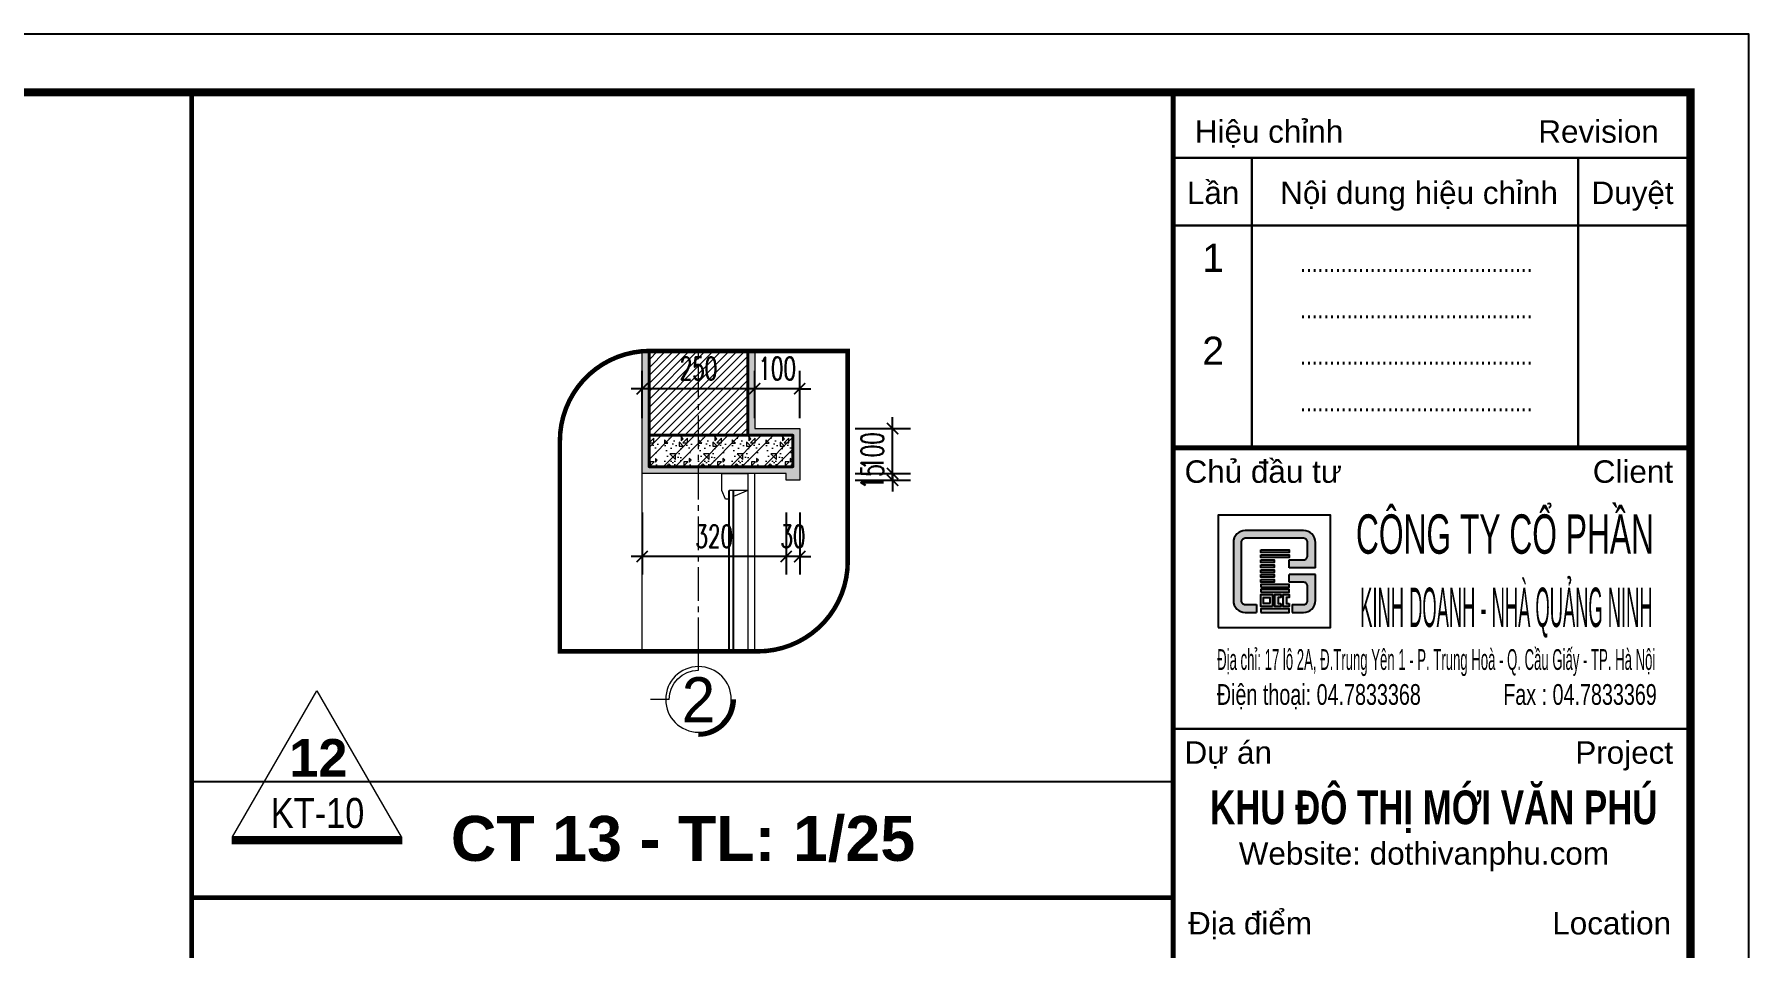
# Model space of a CAD drawing. Header units: millimetres. Extents: x -229618 to 2906, y -178063 to 96806.
# Drawn here: x -56730 to -52919, y -51033 to -49001 of the extents above; entities that cross this region are included whole.
import ezdxf
from ezdxf.enums import TextEntityAlignment as Align

# ---------------------------------------------------------------- set-up
doc = ezdxf.new("R2010")
doc.units = ezdxf.units.MM
doc.header["$LTSCALE"] = 200
doc.header["$MEASUREMENT"] = 0
doc.header["$PDMODE"] = 3
doc.header["$PDSIZE"] = 50
doc.linetypes.add('CENTER2', pattern=[1.125, 0.75, -0.125, 0.125, -0.125])
doc.linetypes.add('DASHED2', pattern=[0.375, 0.25, -0.125])
doc.layers.get('0').update_dxf_attribs({"color": 95, "linetype": 'CONTINUOUS'})
doc.layers.get('DEFPOINTS').update_dxf_attribs({"linetype": 'CONTINUOUS'})
for name, color, linetype, lineweight in [('cat', 1, 'CONTINUOUS', 40), ('hatch', 250, 'CONTINUOUS', 5), ('khuat', 8, 'DASHED2', 15), ('nho', 252, 'CONTINUOUS', 15), ('thay', 7, 'CONTINUOUS', 18), ('tim', 18, 'CENTER2', 9)]:
    doc.layers.add(name, color=color, linetype=linetype, lineweight=lineweight)
for name, color, linetype in [('CUA', 145, 'CONTINUOUS'), ('DIM', 251, 'CONTINUOUS'), ('KHUNGTEN', 7, 'CONTINUOUS'), ('TEXT', 33, 'CONTINUOUS')]:
    doc.layers.add(name, color=color, linetype=linetype)
doc.layers.add('in', color=203, linetype='CONTINUOUS', lineweight=5, plot=False)
doc.styles.add('Aria H B iso', font='Vharialb_0.ttf')
doc.styles.add('Aria H iso', font='Vharial_0.ttf')
doc.styles.add('Arial iso', font='vnarial_0.ttf')
doc.styles.add('Arial N   H iso', font='Vharialn_0.ttf')
doc.styles.add('Arial N  iso', font='vnarialn_0.ttf')
doc.styles.add('dam', font='Vhavanb_0.ttf', dxfattribs={"width": 0.9, "height": 450})
doc.styles.add('khung', font='Vhcentn_0.ttf')
doc.styles.add('NHO2', font='vncc-rms.shx', dxfattribs={"width": 0.65})
doc.styles.add('Scale', font='vnsimli.shx', dxfattribs={"width": 0.65, "bigfont": 'bigfont.shx'})
doc.dimstyles.new('Scale', dxfattribs={"dimscale": 75, "dimtxt": 2, "dimasz": 1, "dimexe": 1.6, "dimexo": 0, "dimgap": 0.8, "dimtad": 1, "dimdec": 0, "dimzin": 0, "dimdsep": 46, "dimtxsty": 'Scale', "dimblk": 'ARCHTICK', "dimcen": 0.1, "dimdle": 1, "dimclrd": 256, "dimclre": 256, "dimclrt": 3, "dimadec": 0, "dimazin": 0, "dimtfac": 1, "dimtdec": 0, "dimtix": 1, "dimtmove": 2, "dimatfit": 3, "dimldrblk": 'ARCHTICK', "dimfxl": 0, "dimtolj": 1, "dimtzin": 0, "dimarcsym": 0})

# ---------------------------------------------------------------- blocks, each defined once
blk = doc.blocks.new('LO GO NHA QUANG NINH')
at = {"layer": 'hatch', "lineweight": -2}
for points in [[(865, 759, 0.414214), (759, 865), (241, 865, 0.414214), (135, 759), (135, 500), (205, 500), (205, 759, -0.414214), (241, 795), (759, 795, -0.414214), (795, 759), (795, 640, -0.414214), (759, 604), (632, 604), (632, 533), (865, 533)], [(342, 205), (241, 205, -0.414214), (205, 241), (205, 500), (135, 500), (135, 241, 0.414214), (241, 135), (342, 135)], [(865, 474), (632, 474), (632, 404), (759, 404, -0.414214), (795, 368), (795, 241, -0.414214), (759, 205), (658, 205), (658, 135), (759, 135, 0.414214), (865, 241)]]:
    blk.add_hatch(color=32, dxfattribs=at).paths.add_polyline_path(points)
h = blk.add_hatch(color=32, dxfattribs=at)
h.paths.add_polyline_path([(378, 428), (499, 428), (499, 404), (378, 404)])
h.paths.add_polyline_path([(378, 472), (499, 472), (499, 448), (378, 448)])
h.paths.add_polyline_path([(378, 516), (499, 516), (499, 492), (378, 492)])
h.paths.add_polyline_path([(378, 560), (499, 560), (499, 536), (378, 536)])
h.paths.add_polyline_path([(378, 604), (499, 604), (499, 580), (378, 580)])
h.paths.add_polyline_path([(378, 648), (632, 648), (632, 624), (378, 624)])
h.paths.add_polyline_path([(378, 692), (632, 692), (632, 668), (378, 668)])
h = blk.add_hatch(color=32, dxfattribs=at)
h.paths.add_polyline_path([(378, 316), (632, 316), (632, 340), (378, 340)])
h.paths.add_polyline_path([(378, 360), (632, 360), (632, 384), (378, 384)])
h.paths.add_polyline_path([(632, 216), (632, 188), (578, 188), (578, 296), (632, 296), (632, 268), (606, 268), (606, 216)])
h.paths.add_polyline_path([(558, 216), (558, 188), (503, 188), (503, 296), (558, 296), (558, 268), (532, 268), (532, 216)])
h.paths.add_polyline_path([(458, 216), (403, 216), (403, 268), (458, 268)], flags=16)
h.paths.add_polyline_path([(483, 188), (378, 188), (378, 296), (483, 296)])
h.paths.add_polyline_path([(378, 135), (632, 135), (632, 168), (378, 168)])
for p, q in [((632, 533), (632, 604)), ((865, 533), (632, 533)), ((865, 474), (632, 474)), ((632, 404), (632, 474)), ((342, 205), (342, 135)), ((658, 205), (658, 135))]:
    blk.add_line(p, q, dxfattribs=at)
for points in [[(865, 533), (865, 759, 0.414214), (759, 865), (241, 865, 0.414214), (135, 759), (135, 241, 0.414214), (241, 135), (342, 135)], [(632, 604), (759, 604, 0.414214), (795, 640), (795, 759, 0.414214), (759, 795), (241, 795, 0.414214), (205, 759), (205, 241, 0.414214), (241, 205), (342, 205)], [(658, 135), (759, 135, 0.414214), (865, 241), (865, 474)], [(658, 205), (759, 205, 0.414214), (795, 241), (795, 368, 0.414214), (759, 404), (632, 404)]]:
    blk.add_lwpolyline(points, format="xyb", dxfattribs=at)
for points in [[(378, 692), (632, 692), (632, 668), (378, 668)], [(378, 648), (632, 648), (632, 624), (378, 624)], [(378, 604), (499, 604), (499, 580), (378, 580)], [(378, 560), (499, 560), (499, 536), (378, 536)], [(378, 516), (499, 516), (499, 492), (378, 492)], [(378, 472), (499, 472), (499, 448), (378, 448)], [(378, 428), (499, 428), (499, 404), (378, 404)], [(378, 360), (632, 360), (632, 384), (378, 384)], [(378, 316), (632, 316), (632, 340), (378, 340)], [(483, 188), (378, 188), (378, 296), (483, 296)], [(378, 135), (632, 135), (632, 168), (378, 168)], [(458, 216), (403, 216), (403, 268), (458, 268)]]:
    blk.add_lwpolyline(points, close=True, dxfattribs=at)
for points in [[(558, 216), (558, 188), (503, 188), (503, 296), (558, 296), (558, 268), (532, 268), (532, 216), (558, 216)], [(632, 216), (632, 188), (578, 188), (578, 296), (632, 296), (632, 268), (606, 268), (606, 216), (632, 216)]]:
    blk.add_lwpolyline(points, dxfattribs=at)
at = {"layer": 'thay', "lineweight": -2}
blk.add_lwpolyline([(0, 0), (1000, 0), (1000, 1000), (0, 1000)], close=True, dxfattribs=at)
blk = doc.blocks.new('KhungA3')
at = {"layer": 'DEFPOINTS', "color": 8}
blk.add_lwpolyline([(-3.74, 3.81), (416.31, 3.81), (416.31, 300.81), (-3.74, 300.81)], close=True, dxfattribs=at)
at = {"layer": 'KHUNGTEN', "color": 4}
for points, const_width in [([(7.54, 8.99), (411.13, 8.99), (411.13, 295.64), (7.54, 295.64)], 0.724), ([(365.13, 295.64), (411.13, 295.64), (411.13, 8.99), (365.13, 8.99)], 0.466)]:
    blk.add_lwpolyline(points, close=True, dxfattribs=dict(at, const_width=const_width))
at = {"layer": 'KHUNGTEN', "color": 8, "const_width": 0.207}
for points in [[(365.13, 289.81), (411.13, 289.81)], [(372.13, 289.81), (372.13, 264.01)], [(401.13, 289.81), (401.13, 264.01)], [(365.13, 283.81), (411.13, 283.81)], [(365.13, 239.01), (411.13, 239.01)]]:
    blk.add_lwpolyline(points, dxfattribs=at)
at = {"layer": 'KHUNGTEN', "color": 4, "const_width": 0.466}
blk.add_lwpolyline([(365.13, 264.01), (411.13, 264.01)], dxfattribs=at)
at = {"layer": 'KHUNGTEN'}
blk.add_lwpolyline([(369.13, 248.01), (379.13, 248.01), (379.13, 258.01), (369.13, 258.01)], close=True, dxfattribs=at)
at = {"layer": 'DIM', "linetype": 'Continuous', "xscale": 0.009999999999999998, "yscale": 0.009999999999999998, "zscale": 0.009999999999999992}
blk.add_blockref('LO GO NHA QUANG NINH', (369.13, 248.01), dxfattribs=at)
at = {"layer": 'KHUNGTEN', "color": 8, "style": 'Arial iso'}
for s, height, width, p in [('HiÖu chØnh', 2, 1, (367.05, 291.16)), ('Chñ ®Çu t\xad', 2, 1, (366.14, 260.9)), ('§iÖn tho¹i: 04.7833368', 1.8479, 0.679517, (369.01, 241.14)), ('Dù ¸n', 2, 1, (366.14, 235.9)), ('Website: dothivanphu.com', 2, 1, (370.96, 226.92)), ('§Þa ®iÓm', 2, 1, (366.45, 220.71))]:
    blk.add_text(s, height=height, dxfattribs=dict(at, width=width)).set_placement(p)
for s, height, width, p in [('Revision', 2, 1, (408.31, 291.16)), ('Client', 2, 1, (409.58, 260.9)), ('Fax : 04.7833369', 1.8479, 0.679517, (408.13, 241.14)), ('Project', 2, 1, (409.58, 235.9)), ('Location', 2, 1, (409.4, 220.71))]:
    blk.add_text(s, height=height, dxfattribs=dict(at, width=width)).set_placement(p, align=Align.RIGHT)
at = {"layer": 'KHUNGTEN', "color": 8, "style": 'Arial iso', "width": 1}
for s, p in [('LÇn', (368.68, 286.71)), ('Néi dung hiÖu chØnh', (386.99, 286.71)), ('DuyÖt', (405.98, 286.71))]:
    blk.add_text(s, height=2, dxfattribs=at).set_placement(p, align=Align.MIDDLE_CENTER)
at = {"layer": 'KHUNGTEN', "color": 8}
for s, height, style, width, p in [('1', 2.5, 'Arial N  iso', 1, (368.68, 279.67)), ('........................................', 1.738, 'NHO2', 0.8, (386.75, 279.67)), ('........................................', 1.738, 'NHO2', 0.8, (386.75, 275.53)), ('2', 2.5, 'Arial N  iso', 1, (368.68, 271.4)), ('........................................', 1.738, 'NHO2', 0.8, (386.75, 271.4)), ('........................................', 1.738, 'NHO2', 0.8, (386.75, 267.26))]:
    blk.add_text(s, height=height, dxfattribs=dict(at, style=style, width=width)).set_placement(p, align=Align.CENTER)
at = {"layer": 'KHUNGTEN', "style": 'khung'}
for s, width, p, p2 in [('c«ng ty cæ phÇn', 0.567651, (381.38, 254.59), (407.88, 254.59)), ('KINH DOANH - NHµ QU¶NG NINH', 0.310766, (381.76, 248.07), (407.76, 248.07))]:
    blk.add_text(s, height=3.5, dxfattribs=dict(at, width=width)).set_placement(p, p2, align=Align.FIT)
at = {"layer": 'KHUNGTEN', "color": 8, "style": 'Arial iso', "width": 0.452509}
blk.add_text('§Þa chØ: 17 l« 2A, §.Trung Yªn 1 - P. Trung Hoµ - Q. CÇu GiÊy - TP. Hµ Néi', height=1.8479, dxfattribs=at).set_placement((369.04, 244.25), (408, 244.25), align=Align.FIT)
at = {"layer": 'KHUNGTEN', "color": 7, "style": 'Aria H B iso', "width": 0.742905}
blk.add_text('KHU §¤ THÞ MíI V¡N PHó', height=3, dxfattribs=at).set_placement((368.41, 230.52), (408.19, 230.52), align=Align.FIT)
blk = doc.blocks.new('ct')
at = {"layer": 'thay', "ltscale": 600}
blk.add_line((8891, 0), (-8891, 0), dxfattribs=at)
blk.add_lwpolyline([(0, 15400), (14294, -9358), (-14294, -9358)], close=True, dxfattribs=at)
at = {"layer": 'thay', "color": 1, "ltscale": 600, "const_width": 1270}
blk.add_lwpolyline([(-14464, -9993), (14464, -9993)], dxfattribs=at)
at = {"layer": 'TEXT'}
for tag, height, style, p in [('01', 6350, 'Aria H B iso', (238, 862)), ('KT-00', 5080, 'Arial N   H iso', (96, -7856))]:
    blk.add_attdef(tag, text='', height=height, dxfattribs=dict(at, style=style)).set_placement(p, align=Align.CENTER)
blk = doc.blocks.new('_ArchTick')
at = {"color": 0, "linetype": 'ByBlock', "const_width": 0.15}
blk.add_lwpolyline([(-0.5, -0.5), (0.5, 0.5)], dxfattribs=at)
blk = doc.blocks.new('*D1388')
at = {"layer": 'DEFPOINTS', "color": 0}
for p in [(-54905.5, -49877.7), (-54822.2, -49877.7), (-54905.5, -49977.7)]:
    blk.add_point(p, dxfattribs=at)
at = {"layer": 'DIM', "lineweight": -2}
for p, q in [((-54905.5, -49877.7), (-54782.2, -49877.7)), ((-54822.2, -49877.7), (-54822.2, -49852.7)), ((-54822.2, -49977.7), (-54822.2, -49877.7)), ((-54905.5, -49977.7), (-54782.2, -49977.7)), ((-54822.2, -49977.7), (-54822.2, -50002.7))]:
    blk.add_line(p, q, dxfattribs=at)
at = {"layer": 'DIM', "lineweight": -2, "xscale": 25, "yscale": 25, "zscale": 25}
for p, rotation in [((-54822.2, -49877.7), 270), ((-54822.2, -49977.7), 90)]:
    blk.add_blockref('_ArchTick', p, dxfattribs=dict(at, rotation=rotation))
at = {"layer": 'DIM', "color": 3, "insert": (-54867.2, -49927.7), "char_height": 50, "attachment_point": 5, "rotation": 90, "style": 'Scale'}
blk.add_mtext('\\A1;100', dxfattribs=at)
blk = doc.blocks.new('*D1389')
at = {"layer": 'DEFPOINTS', "color": 0}
for p in [(-54905.5, -49977.7), (-54905.5, -49992.7), (-54822.2, -49977.7)]:
    blk.add_point(p, dxfattribs=at)
at = {"layer": 'DIM', "lineweight": -2}
for p, q in [((-54822.2, -49977.7), (-54822.2, -49952.7)), ((-54905.5, -49977.7), (-54782.2, -49977.7)), ((-54905.5, -49992.7), (-54782.2, -49992.7)), ((-54822.2, -49992.7), (-54822.2, -49977.7)), ((-54822.2, -49992.7), (-54822.2, -50017.7))]:
    blk.add_line(p, q, dxfattribs=at)
at = {"layer": 'DIM', "lineweight": -2, "xscale": 25, "yscale": 25, "zscale": 25}
for p, rotation in [((-54822.2, -49977.7), 270), ((-54822.2, -49992.7), 90)]:
    blk.add_blockref('_ArchTick', p, dxfattribs=dict(at, rotation=rotation))
at = {"layer": 'DIM', "color": 3, "insert": (-54867.2, -49985.2), "char_height": 50, "attachment_point": 5, "rotation": 90, "style": 'Scale'}
blk.add_mtext('\\A1;15', dxfattribs=at)
blk = doc.blocks.new('*D1390')
at = {"layer": 'DEFPOINTS', "color": 0}
for p in [(-55128.8, -49789.1), (-55128.8, -49854.7), (-55028.8, -49854.7)]:
    blk.add_point(p, dxfattribs=at)
at = {"layer": 'DIM', "lineweight": -2}
for p, q in [((-55128.8, -49854.7), (-55128.8, -49749.1)), ((-55028.8, -49854.7), (-55028.8, -49749.1)), ((-55128.8, -49789.1), (-55153.8, -49789.1)), ((-55028.8, -49789.1), (-55128.8, -49789.1)), ((-55028.8, -49789.1), (-55003.8, -49789.1))]:
    blk.add_line(p, q, dxfattribs=at)
at = {"layer": 'DIM', "lineweight": -2, "xscale": 25, "yscale": 25, "zscale": 25}
blk.add_blockref('_ArchTick', (-55128.8, -49789.1), dxfattribs=at)
at = {"layer": 'DIM', "lineweight": -2, "xscale": 25, "yscale": 25, "zscale": 25, "rotation": 180}
blk.add_blockref('_ArchTick', (-55028.8, -49789.1), dxfattribs=at)
at = {"layer": 'DIM', "color": 3, "insert": (-55078.8, -49744.1), "char_height": 50, "attachment_point": 5, "style": 'Scale'}
blk.add_mtext('\\A1;100', dxfattribs=at)
blk = doc.blocks.new('*D1391')
at = {"layer": 'DEFPOINTS', "color": 0}
for p in [(-55378.8, -49789.1), (-55378.8, -49854.7), (-55128.8, -49854.7)]:
    blk.add_point(p, dxfattribs=at)
at = {"layer": 'DIM', "lineweight": -2}
for p, q in [((-55378.8, -49854.7), (-55378.8, -49749.1)), ((-55128.8, -49854.7), (-55128.8, -49749.1)), ((-55103.8, -49789.1), (-55403.8, -49789.1))]:
    blk.add_line(p, q, dxfattribs=at)
at = {"layer": 'DIM', "lineweight": -2, "xscale": 25, "yscale": 25, "zscale": 25, "rotation": 180}
blk.add_blockref('_ArchTick', (-55378.8, -49789.1), dxfattribs=at)
at = {"layer": 'DIM', "lineweight": -2, "xscale": 25, "yscale": 25, "zscale": 25}
blk.add_blockref('_ArchTick', (-55128.8, -49789.1), dxfattribs=at)
at = {"layer": 'DIM', "color": 3, "insert": (-55253.8, -49744.1), "char_height": 50, "attachment_point": 5, "style": 'Scale'}
blk.add_mtext('\\A1;250', dxfattribs=at)
blk = doc.blocks.new('*D1392')
at = {"layer": 'DEFPOINTS', "color": 0}
for p in [(-55058.8, -50064.4), (-55028.8, -50064.4), (-55058.8, -50162.4)]:
    blk.add_point(p, dxfattribs=at)
at = {"layer": 'DIM', "lineweight": -2}
for p, q in [((-55058.8, -50064.4), (-55058.8, -50202.4)), ((-55028.8, -50064.4), (-55028.8, -50202.4)), ((-55058.8, -50162.4), (-55083.8, -50162.4)), ((-55028.8, -50162.4), (-55058.8, -50162.4)), ((-55028.8, -50162.4), (-55003.8, -50162.4))]:
    blk.add_line(p, q, dxfattribs=at)
at = {"layer": 'DIM', "lineweight": -2, "xscale": 25, "yscale": 25, "zscale": 25}
blk.add_blockref('_ArchTick', (-55058.8, -50162.4), dxfattribs=at)
at = {"layer": 'DIM', "lineweight": -2, "xscale": 25, "yscale": 25, "zscale": 25, "rotation": 180}
blk.add_blockref('_ArchTick', (-55028.8, -50162.4), dxfattribs=at)
at = {"layer": 'DIM', "color": 3, "insert": (-55043.8, -50117.4), "char_height": 50, "attachment_point": 5, "style": 'Scale'}
blk.add_mtext('\\A1;30', dxfattribs=at)
blk = doc.blocks.new('*D1393')
at = {"layer": 'DEFPOINTS', "color": 0}
for p in [(-55378.8, -50064.4), (-55058.8, -50064.4), (-55378.8, -50162.4)]:
    blk.add_point(p, dxfattribs=at)
at = {"layer": 'DIM', "lineweight": -2}
for p, q in [((-55378.8, -50064.4), (-55378.8, -50202.4)), ((-55058.8, -50064.4), (-55058.8, -50202.4)), ((-55033.8, -50162.4), (-55403.8, -50162.4))]:
    blk.add_line(p, q, dxfattribs=at)
at = {"layer": 'DIM', "lineweight": -2, "xscale": 25, "yscale": 25, "zscale": 25, "rotation": 180}
blk.add_blockref('_ArchTick', (-55378.8, -50162.4), dxfattribs=at)
at = {"layer": 'DIM', "lineweight": -2, "xscale": 25, "yscale": 25, "zscale": 25}
blk.add_blockref('_ArchTick', (-55058.8, -50162.4), dxfattribs=at)
at = {"layer": 'DIM', "color": 3, "insert": (-55218.8, -50117.4), "char_height": 50, "attachment_point": 5, "style": 'Scale'}
blk.add_mtext('\\A1;320', dxfattribs=at)
blk = doc.blocks.new('tr')
at = {"layer": 'thay', "ltscale": 600}
for p, q in [((0, -200), (0, 0)), ((313, -513), (513, -513))]:
    blk.add_line(p, q, dxfattribs=at)
at = {"layer": 'thay', "ltscale": 600, "const_width": 50}
blk.add_lwpolyline([(-375, -513, 0.414214), (0, -888, 0.414214)], format="xyb", dxfattribs=at)
at = {"layer": 'thay', "ltscale": 600}
blk.add_circle((0, -513), 350, dxfattribs=at)
blk.add_arc((0, -513), 313, 0, 90, dxfattribs=at)
at = {"layer": 'TEXT', "linetype": 'Continuous', "style": 'Aria H iso'}
blk.add_attdef('A', text='', height=350, dxfattribs=at).set_placement((0, -671), align=Align.CENTER)

msp = doc.modelspace()

# ---------------------------------------------------------------- hatches: boundary and pattern name
at = {"layer": 'hatch', "linetype": 'Continuous'}
h = msp.add_hatch(dxfattribs=at)
h.set_pattern_fill('CROSS', color=256, scale=15, style=0)
h.set_pattern_definition([(180, (-3016.306, -125338.6603), (-3.75, 3.75), [1.875, -5.625]), (90, (-3017.2437, -125339.598), (3.75, 3.75), [1.875, -5.625])])
h.paths.add_polyline_path([(-55143.8, -49705), (-55128.8, -49705), (-55128.8, -49877.7), (-55028.8, -49877.7), (-55028.8, -49992.7), (-55058.8, -49992.7), (-55058.8, -49977.7), (-55253.8, -49977.7), (-55253.8, -49962.7), (-55043.8, -49962.7), (-55043.8, -49892.7), (-55143.8, -49892.7)])
h.paths.add_polyline_path([(-55378.8, -49705.7, -0.018777), (-55363.8, -49705), (-55363.8, -49962.7), (-55253.8, -49962.7), (-55253.8, -49977.7), (-55378.8, -49977.7)])
h = msp.add_hatch(dxfattribs=at)
h.set_pattern_fill('ANSI31', color=256, scale=100, style=0)
h.paths.add_polyline_path([(-55253.8, -49705), (-55143.8, -49705), (-55143.8, -49892.7), (-55253.8, -49892.7)])
h.paths.add_polyline_path([(-55363.8, -49705, -0.002352), (-55361.9, -49705), (-55253.8, -49705), (-55253.8, -49892.7), (-55363.8, -49892.7)])
at = {"layer": 'hatch'}
h = msp.add_hatch(dxfattribs=at)
h.set_pattern_fill('BT', color=256, scale=75, style=0)
h.set_pattern_definition([(0, (-97947.27, -136658.73), (0, 75), [0, -75]), (0, (-98000.25, -136626.31), (0, 75), [0, -75]), (0, (-97997.904, -136639.51), (0, 75), [0, -75]), (0, (-97971.486, -136633.35), (0, 75), [0, -75]), (0, (-97985.72, -136611.78), (0, 75), [0, -75]), (0, (-97989.54, -136621.32), (0, 75), [0, -75]), (0, (-97982.79, -136605.326), (0, 75), [0, -75]), (0, (-97993.21, -136599.02), (0, 75), [0, -75]), (0, (-97978.824, -136615.45), (0, 75), [0, -75]), (0, (-98002.894, -136615.16), (0, 75), [0, -75]), (0, (-97954.9, -136614.86), (0, 75), [0, -75]), (0, (-97944.04, -136612.81), (0, 75), [0, -75]), (0, (-97949.62, -136620.44), (0, 75), [0, -75]), (0, (-97948, -136630.71), (0, 75), [0, -75]), (0, (-97967.52, -136621.76), (0, 75), [0, -75]), (0, (-97968.11, -136642.45), (0, 75), [0, -75]), (0, (-97968.11, -136648.9), (0, 75), [0, -75]), (0, (-98003.63, -136650.37), (0, 75), [0, -75]), (0, (-97973.98, -136641.57), (0, 75), [0, -75]), (0, (-97973.69, -136666.51), (0, 75), [0, -75]), (0, (-97981.76, -136650.52), (0, 75), [0, -75]), (0, (-97981.17, -136657.85), (0, 75), [0, -75]), (0, (-97990.86, -136663.28), (0, 75), [0, -75]), (0, (-97985.87, -136653.304), (0, 75), [0, -75]), (0, (-97989.39, -136650.22), (0, 75), [0, -75]), (45, (-97949.746, -136652.527), (0, 75.000023), [6, -100.06605]), (135, (-97945.503, -136648.284), (-75.000023, 0), [6, -100.06605]), (270, (-97949.746, -136644.04), (75, -1e-14), [8.485275, -66.514725]), (180, (-97952.35, -136651.57), (-9e-15, -75), [9, -66]), (270, (-97961.35, -136651.57), (75, -1e-14), [9, -66]), (45, (-97961.35, -136660.57), (0, 75.000023), [12.72795, -93.3381]), (90, (-97980.104, -136646.385), (-75, 5e-15), [12.6, -62.4]), (180, (-97980.104, -136633.785), (-9e-15, -75), [12.6, -62.4]), (315, (-97992.704, -136633.785), (75.000023, -2e-14), [17.8191, -88.24695]), (135, (-97990.777, -136659.87), (-75.000023, 0), [5.25, -100.81605]), (225, (-97994.49, -136656.16), (-8e-15, -75.000023), [5.25, -100.81605]), (0, (-97998.2, -136659.87), (0, 75), [7.424625, -67.575375]), (0, (-97963.36, -136609.17), (0, 75), [10.3125, -64.6875]), (90, (-97953.05, -136609.17), (-75, 5e-15), [10.3125, -64.6875]), (225, (-97953.05, -136598.855), (-8e-15, -75.000023), [14.58405, -91.481925]), (270, (-97972.04, -136607.67), (75, -1e-14), [9.375, -65.625]), (0, (-97972.04, -136617.05), (0, 75), [9.375, -65.625]), (135, (-97962.66, -136617.05), (-75.000023, 0), [13.258275, -92.807775]), (45, (-97967.266, -136604.785), (0, 75.000023), [6.375, -99.69105]), (135, (-97962.76, -136600.28), (-75.000023, 0), [6.375, -99.69105]), (270, (-97967.27, -136595.77), (75, -1e-14), [9.0156, -65.9844]), (135, (-97996.715, -136610.185), (-75.000023, 0), [10.606575, -95.4594]), (0, (-98004.215, -136610.185), (0, 75), [7.5, -67.5]), (270, (-98004.215, -136602.685), (75, -1e-14), [7.5, -67.5]), (45, (-98009.74, -136668.356), (-37.123106, 37.123106), []), (45, (-97983.49, -136668.356), (-37.123106, 37.123106), [])])
h.paths.add_polyline_path([(-55253.8, -49892.7), (-55143.8, -49892.7), (-55043.8, -49892.7), (-55043.8, -49962.7), (-55253.8, -49962.7)])
h.paths.add_polyline_path([(-55363.8, -49892.7), (-55253.8, -49892.7), (-55253.8, -49962.7), (-55363.8, -49962.7)])

# ---------------------------------------------------------------- linework, layer by layer
at = {"layer": 'cat'}
msp.add_line((-55143.8, -49892.7), (-55363.8, -49892.7), dxfattribs=at)
msp.add_lwpolyline([(-55143.8, -49705), (-55143.8, -49892.7), (-55043.8, -49892.7), (-55043.8, -49962.7), (-55363.8, -49962.7), (-55363.8, -49705)], dxfattribs=at)
at = {"layer": 'CUA', "ltscale": 0.5}
for p, q in [((-55185.8, -50373.4), (-55185.8, -50015.7)), ((-55175.8, -50373.4), (-55175.8, -50015.7))]:
    msp.add_line(p, q, dxfattribs=at)
at = {"layer": 'DIM'}
msp.add_lwpolyline([(-56380.7, -50663.1), (-54198.4, -50663.1)], dxfattribs=at)
at = {"layer": 'hatch'}
msp.add_lwpolyline([(-55128.8, -49705), (-55128.8, -49877.7), (-55028.8, -49877.7), (-55028.8, -49992.7), (-55058.8, -49992.7), (-55058.8, -49977.7), (-55378.8, -49977.7), (-55378.8, -49705.7)], dxfattribs=at)
at = {"layer": 'in'}
msp.add_lwpolyline([(-63420.1, -49000.5), (-52919.1, -49000.5), (-52919.1, -56425.5), (-63420.1, -56425.5)], close=True, dxfattribs=at)
at = {"layer": 'khuat', "color": 5, "const_width": 10}
for points in [[(-56380.7, -56296.2), (-56380.7, -49129.9)], [(-56380.7, -50921.5), (-54198.4, -50921.5)]]:
    msp.add_lwpolyline(points, dxfattribs=at)
msp.add_lwpolyline([(-54922, -49705), (-55361.9, -49705, 0.414214), (-55561.9, -49905), (-55561.9, -50373.4), (-55122, -50373.4, 0.414214), (-54922, -50173.4)], format="xyb", close=True, dxfattribs=at)
at = {"layer": 'nho', "linetype": 'Continuous'}
msp.add_line((-55143.8, -50015.7), (-55143.8, -50373.4), dxfattribs=at)
at = {"layer": 'thay', "linetype": 'Continuous'}
for p, q in [((-55378.8, -50373.4), (-55378.8, -49977.7)), ((-55128.8, -50373.4), (-55128.8, -49977.7)), ((-55143.8, -50015.7), (-55175.8, -50028.7))]:
    msp.add_line(p, q, dxfattribs=at)
msp.add_lwpolyline([(-55143.8, -49977.7), (-55143.8, -50015.7), (-55185.8, -50015.7), (-55185.8, -50034.7), (-55193.8, -50034.7), (-55201.8, -50015.7), (-55201.8, -49977.7), (-55143.8, -49977.7)], dxfattribs=at)
at = {"layer": 'tim', "ltscale": 0.5}
msp.add_line((-55253.8, -50373.4), (-55253.8, -49705), dxfattribs=at)

# ---------------------------------------------------------------- block references
at = {"layer": 'CUA', "xscale": 0.01312335953116417, "yscale": 0.01312335953116417, "zscale": 0.01312335958005234}
msp.add_blockref('ct', (-56102, -50663.1), dxfattribs=at).add_auto_attribs({'KT-00': 'kt-10', '01': '12'})
at = {"layer": 'DIM', "xscale": -0.2083333333430346, "yscale": 0.2083333333430346, "zscale": 0.2083333333333331}
msp.add_blockref('tr', (-55253.8, -50373.4), dxfattribs=at)
at = {"layer": 'KHUNGTEN', "xscale": 25, "yscale": 25, "zscale": 25.00000000000008}
msp.add_blockref('KhungA3', (-63326.7, -56520.9), dxfattribs=at)

# ---------------------------------------------------------------- texts
at = {"layer": 'TEXT', "linetype": 'Continuous', "style": 'dam'}
msp.add_text('2', height=100, dxfattribs=at).set_placement((-55253.8, -50480.3), align=Align.MIDDLE)
at = {"layer": 'TEXT', "style": 'Aria H B iso'}
msp.add_text('CT 13 - tl: 1/25', height=100, dxfattribs=at).set_placement((-55288.1, -50839.5), align=Align.CENTER)

# ---------------------------------------------------------------- dimensions: what is measured, and where the dimension line sits
at = {"layer": 'DIM'}
for base, p1, p2, angle, picture, middle in [((-55378.8, -49789.1), (-55128.8, -49854.7), (-55378.8, -49854.7), 180, '*D1391', (-55253.8, -49744.1)), ((-55128.8, -49789.1), (-55028.8, -49854.7), (-55128.8, -49854.7), 180, '*D1390', (-55078.8, -49744.1)), ((-54822.2, -49877.7), (-54905.5, -49977.7), (-54905.5, -49877.7), 90, '*D1388', (-54867.2, -49927.7)), ((-54822.2, -49977.7), (-54905.5, -49992.7), (-54905.5, -49977.7), 90, '*D1389', (-54867.2, -49985.2)), ((-55378.8, -50162.4), (-55058.8, -50064.4), (-55378.8, -50064.4), 180, '*D1393', (-55218.8, -50117.4)), ((-55058.8, -50162.4), (-55028.8, -50064.4), (-55058.8, -50064.4), 180, '*D1392', (-55043.8, -50117.4))]:
    dim = msp.add_linear_dim(base=base, p1=p1, p2=p2, angle=angle, dimstyle='Scale', override={"dimscale": 25}, dxfattribs=at)
    dim.commit()
    dim.dimension.update_dxf_attribs({"geometry": picture, "text_midpoint": middle})

doc.saveas('drawing.dxf')
